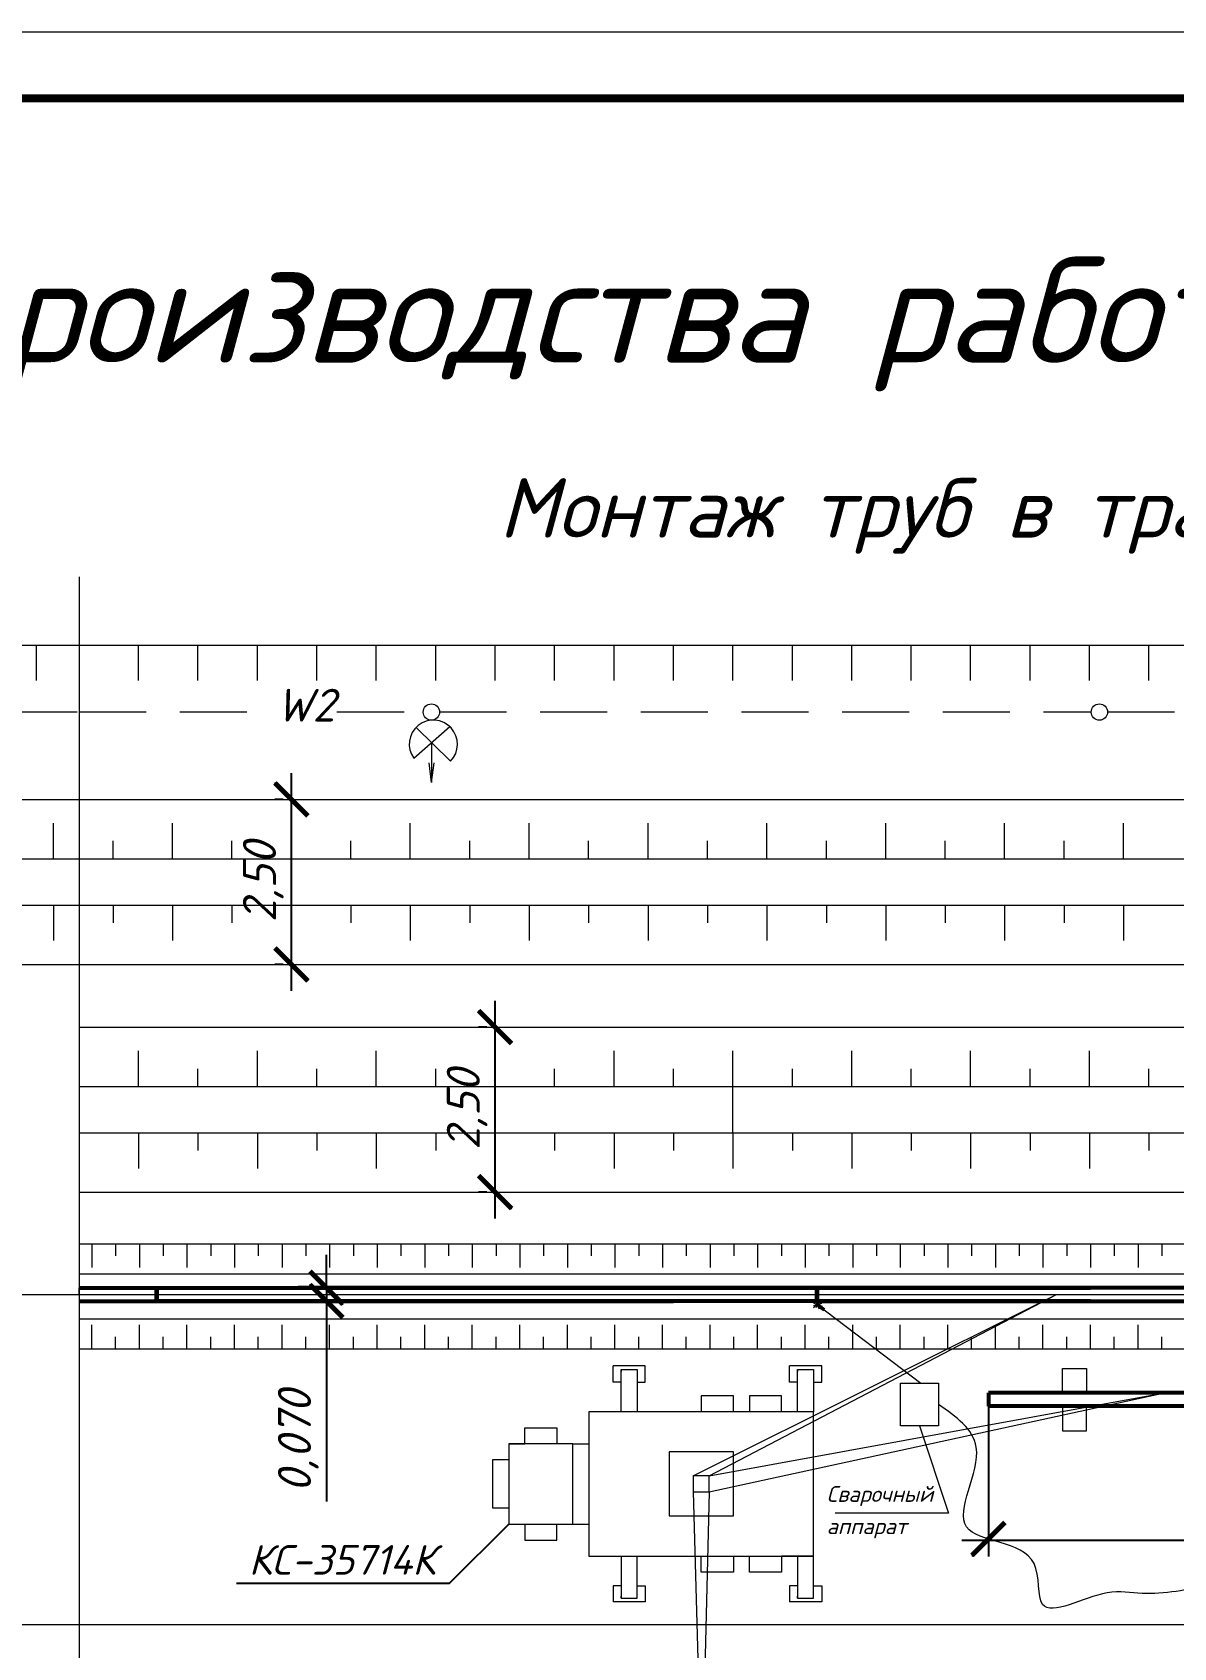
# Model space of a CAD drawing. Header units: millimetres. Extents: x 27137 to 30937, y -4667 to -569.
# Drawn here: x 29688.6 to 29775, y -1839.3 to -1716.9 of the extents above; entities that cross this region are included whole.
import ezdxf

# ---------------------------------------------------------------- set-up
doc = ezdxf.new("R2010")
doc.units = ezdxf.units.MM
doc.header["$LTSCALE"] = 0.4
doc.linetypes.add('осевая', pattern=[50.8, 31.75, -6.35, 6.35, -6.35])
doc.linetypes.add('штриховаяX2', pattern=[38.1, 25.4, -12.7])
doc.layers.add('здания', color=7, linetype='Continuous', lineweight=40)
doc.styles.add('Isocpeur', font='isocpeui.ttf', dxfattribs={"height": 2.5})
doc.styles.get("Standard").update_dxf_attribs({"font": 'isocpeui.ttf', "height": 2.5})
doc.dimstyles.new('06', dxfattribs={"dimtxt": 2.5, "dimasz": 2.5, "dimexe": 1.25, "dimexo": 0.625, "dimtad": 1, "dimdec": 0, "dimlfac": 200, "dimtxsty": 'Standard', "dimblk": 'OBLIQUE', "dimcen": 2.5, "dimdle": 2, "dimadec": 0, "dimazin": 0, "dimtfac": 1, "dimtdec": 0, "dimtmove": 0, "dimatfit": 3, "dimldrblk": 'OBLIQUE', "dimfxl": 1, "dimarcsym": 0})

# ---------------------------------------------------------------- blocks, each defined once
blk = doc.blocks.new('_Oblique')
at = {"color": 0, "linetype": 'ByBlock', "lineweight": -2}
blk.add_line((-0.5, -0.5), (0.5, 0.5), dxfattribs=at)
blk = doc.blocks.new('*D457')
at = {"color": 0, "lineweight": -2, "transparency": 16777216}
for p, q in [((29710.88, -1812.03), (29710.88, -1809.53)), ((29713.85, -1812.03), (29709.63, -1812.03)), ((29710.88, -1812.03), (29710.88, -1813.03)), ((29713.85, -1813.03), (29709.63, -1813.03)), ((29710.88, -1813.03), (29710.88, -1828.2))]:
    blk.add_line(p, q, dxfattribs=at)
at = {"layer": 'Defpoints', "color": 0, "transparency": 16777216}
for p in [(29714.47, -1812.03), (29710.88, -1813.03), (29714.47, -1813.03)]:
    blk.add_point(p, dxfattribs=at)
at = {"color": 0, "lineweight": -2, "transparency": 16777216, "xscale": 2.5, "yscale": 2.5, "zscale": 2.5}
for p, rotation in [((29710.88, -1812.03), 270), ((29710.88, -1813.03), 90)]:
    blk.add_blockref('_Oblique', p, dxfattribs=dict(at, rotation=rotation))
at = {"color": 0, "lineweight": 15, "transparency": 16777216, "insert": (29708.75, -1823.66), "char_height": 2.5, "attachment_point": 5, "rotation": 90, "style": 'Isocpeur'}
blk.add_mtext('0,070', dxfattribs=at)
blk = doc.blocks.new('*D491')
at = {"color": 0, "lineweight": -2, "transparency": 16777216}
for p, q in [((29760.99, -1826.08), (29760.99, -1832.39)), ((29805.99, -1826.08), (29805.99, -1832.39)), ((29758.99, -1831.14), (29807.99, -1831.14))]:
    blk.add_line(p, q, dxfattribs=at)
at = {"layer": 'Defpoints', "color": 0, "transparency": 16777216}
for p in [(29760.99, -1825.45), (29805.99, -1825.45), (29805.99, -1831.14)]:
    blk.add_point(p, dxfattribs=at)
at = {"color": 0, "lineweight": -2, "transparency": 16777216, "xscale": 2.5, "yscale": 2.5, "zscale": 2.5, "rotation": 180}
blk.add_blockref('_Oblique', (29760.99, -1831.14), dxfattribs=at)
at = {"color": 0, "lineweight": -2, "transparency": 16777216, "xscale": 2.5, "yscale": 2.5, "zscale": 2.5}
blk.add_blockref('_Oblique', (29805.99, -1831.14), dxfattribs=at)
at = {"color": 0, "lineweight": 15, "transparency": 16777216, "insert": (29783.49, -1829.01), "char_height": 2.5, "attachment_point": 5, "style": 'Isocpeur'}
blk.add_mtext('9,00', dxfattribs=at)
blk = doc.blocks.new('*D458')
at = {"color": 0, "lineweight": -2, "transparency": 16777216}
for p, q in [((29708.23, -1789.53), (29708.23, -1773.03)), ((29707.6, -1775.03), (29706.98, -1775.03)), ((29707.6, -1787.53), (29706.98, -1787.53))]:
    blk.add_line(p, q, dxfattribs=at)
at = {"layer": 'Defpoints', "color": 0, "transparency": 16777216}
for p in [(29708.23, -1775.03), (29708.23, -1775.03), (29708.23, -1787.53)]:
    blk.add_point(p, dxfattribs=at)
at = {"color": 0, "lineweight": -2, "transparency": 16777216, "xscale": 2.5, "yscale": 2.5, "zscale": 2.5}
for p, rotation in [((29708.23, -1775.03), 90), ((29708.23, -1787.53), 270)]:
    blk.add_blockref('_Oblique', p, dxfattribs=dict(at, rotation=rotation))
at = {"color": 0, "lineweight": 15, "transparency": 16777216, "insert": (29706.1, -1781.28), "char_height": 2.5, "attachment_point": 5, "rotation": 90, "style": 'Isocpeur'}
blk.add_mtext('2,50', dxfattribs=at)
blk = doc.blocks.new('*D465')
at = {"color": 0, "lineweight": -2, "transparency": 16777216}
for p, q in [((29723.65, -1806.78), (29723.65, -1790.28)), ((29723.03, -1792.28), (29722.4, -1792.28)), ((29723.03, -1804.78), (29722.4, -1804.78))]:
    blk.add_line(p, q, dxfattribs=at)
at = {"layer": 'Defpoints', "color": 0, "transparency": 16777216}
for p in [(29723.65, -1792.28), (29723.65, -1792.28), (29723.65, -1804.78)]:
    blk.add_point(p, dxfattribs=at)
at = {"color": 0, "lineweight": -2, "transparency": 16777216, "xscale": 2.5, "yscale": 2.5, "zscale": 2.5}
for p, rotation in [((29723.65, -1792.28), 90), ((29723.65, -1804.78), 270)]:
    blk.add_blockref('_Oblique', p, dxfattribs=dict(at, rotation=rotation))
at = {"color": 0, "lineweight": 15, "transparency": 16777216, "insert": (29721.53, -1798.53), "char_height": 2.5, "attachment_point": 5, "rotation": 90, "style": 'Isocpeur'}
blk.add_mtext('2,50', dxfattribs=at)
blk = doc.blocks.new('_ArchTick')
at = {"color": 0, "linetype": 'ByBlock', "const_width": 0.15}
blk.add_lwpolyline([(-0.5, -0.5), (0.5, 0.5)], dxfattribs=at)

msp = doc.modelspace()

# ---------------------------------------------------------------- linework, layer by layer
at = {"lineweight": 15, "ltscale": 0.5}
for p, q in [((29692.1511, -1758.166), (29692.1511, -1849.471)), ((29717.4884, -1771.9119), (29720.2225, -1769.5132)), ((29720.2798, -1772.1195), (29717.6625, -1769.5695)), ((29718.8451, -1770.7217), (29718.8451, -1773.7327)), ((29718.8451, -1773.7327), (29718.6509, -1772.2627)), ((29718.8451, -1773.7327), (29719.0365, -1772.2664)), ((29456.1306, -1775.0251), (29825.864, -1775.0251)), ((29429.2253, -1779.5251), (29825.864, -1779.5251)), ((29429.2253, -1783.0251), (29825.864, -1783.0251)), ((29575.0798, -1787.5251), (29825.864, -1787.5251)), ((29692.1511, -1792.2751), (29704.6941, -1792.2751)), ((29692.1511, -1792.2751), (29723.5564, -1792.2751)), ((29723.5564, -1792.2751), (29825.864, -1792.2751)), ((29692.1511, -1796.7751), (29825.864, -1796.7751)), ((29741.6511, -1800.2751), (29741.6511, -1796.7751)), ((29692.1511, -1800.2751), (29825.864, -1800.2751)), ((29692.1511, -1804.7751), (29825.864, -1804.7751)), ((29692.1511, -1804.7751), (29699.7358, -1804.7751)), ((29692.1511, -1804.7751), (29746.1511, -1804.7751)), ((29692.1511, -1808.6975), (29825.864, -1808.6975)), ((29692.1511, -1810.9675), (29825.864, -1810.9675)), ((29692.1511, -1812.5251), (29692.1511, -1812.0251)), ((29692.1511, -1812.0251), (29709.2992, -1812.0251)), ((29692.1511, -1812.3251), (29692.1511, -1812.1251)), ((29692.1511, -1812.5251), (29692.1511, -1812.3251)), ((29692.1511, -1812.5251), (29692.1511, -1813.0251)), ((29747.7418, -1813.1771), (29748.4034, -1813.4109)), ((29747.752, -1813.5533), (29748.2813, -1813.0246)), ((29747.7527, -1813.3844), (29748.3829, -1813.1892)), ((29747.9047, -1813.0755), (29748.1795, -1813.6142)), ((29747.9481, -1813.5039), (29748.0957, -1813.0537)), ((29748.0196, -1813.286), (29755.8711, -1819.2413)), ((29692.1511, -1814.3675), (29825.864, -1814.3675)), ((29692.1511, -1816.6375), (29825.864, -1816.6375)), ((29760.992, -1822.2012), (29760.992, -1823.2012)), ((29760.992, -1824.455), (29760.992, -1825.455)), ((29424.7253, -1837.5251), (29959.5769, -1837.5251))]:
    msp.add_line(p, q, dxfattribs=at)
at = {"lineweight": 15}
for p, q in [((29424.7253, -1763.3292), (29959.5769, -1763.3292)), ((29688.9382, -1766.0292), (29688.9382, -1763.3292)), ((29696.6511, -1766.0292), (29696.6511, -1763.3292)), ((29701.1511, -1766.0292), (29701.1511, -1763.3292)), ((29705.6511, -1766.0292), (29705.6511, -1763.3292)), ((29710.1511, -1766.0292), (29710.1511, -1763.3292)), ((29714.6511, -1766.0292), (29714.6511, -1763.3292)), ((29719.1511, -1766.0292), (29719.1511, -1763.3292)), ((29723.6511, -1766.0292), (29723.6511, -1763.3292)), ((29728.1511, -1766.0292), (29728.1511, -1763.3292)), ((29728.1511, -1766.0292), (29728.1511, -1763.3292)), ((29728.1511, -1766.0292), (29728.1511, -1763.3292)), ((29732.6511, -1766.0292), (29732.6511, -1763.3292)), ((29732.6511, -1766.0292), (29732.6511, -1763.3292)), ((29737.1511, -1766.0292), (29737.1511, -1763.3292)), ((29741.6511, -1766.0292), (29741.6511, -1763.3292)), ((29746.1511, -1766.0292), (29746.1511, -1763.3292)), ((29750.6511, -1766.0292), (29750.6511, -1763.3292)), ((29755.1511, -1766.0292), (29755.1511, -1763.3292)), ((29759.6511, -1766.0292), (29759.6511, -1763.3292)), ((29764.1511, -1766.0292), (29764.1511, -1763.3292)), ((29764.1511, -1766.0292), (29764.1511, -1763.3292)), ((29768.6511, -1766.0292), (29768.6511, -1763.3292)), ((29773.1511, -1766.0292), (29773.1511, -1763.3292)), ((29690.2253, -1779.5251), (29690.2253, -1776.8251)), ((29690.2253, -1779.5251), (29690.2253, -1776.8251)), ((29690.2253, -1779.5251), (29690.2253, -1776.8251)), ((29690.2253, -1779.5251), (29690.2253, -1776.8251)), ((29699.2253, -1779.5251), (29699.2253, -1776.8251)), ((29699.2253, -1779.5251), (29699.2253, -1776.8251)), ((29699.2253, -1779.5251), (29699.2253, -1776.8251)), ((29699.2253, -1779.5251), (29699.2253, -1776.8251)), ((29708.2253, -1779.5251), (29708.2253, -1776.8251)), ((29708.2253, -1779.5251), (29708.2253, -1776.8251)), ((29708.2253, -1779.5251), (29708.2253, -1776.8251)), ((29708.2253, -1779.5251), (29708.2253, -1776.8251)), ((29708.2253, -1779.5251), (29708.2253, -1776.8251)), ((29708.2253, -1779.5251), (29708.2253, -1776.8251)), ((29717.2253, -1779.5251), (29717.2253, -1776.8251)), ((29717.2253, -1779.5251), (29717.2253, -1776.8251)), ((29717.2253, -1779.5251), (29717.2253, -1776.8251)), ((29717.2253, -1779.5251), (29717.2253, -1776.8251)), ((29726.2253, -1779.5251), (29726.2253, -1776.8251)), ((29726.2253, -1779.5251), (29726.2253, -1776.8251)), ((29726.2253, -1779.5251), (29726.2253, -1776.8251)), ((29726.2253, -1779.5251), (29726.2253, -1776.8251)), ((29726.2253, -1779.5251), (29726.2253, -1776.8251)), ((29726.2253, -1779.5251), (29726.2253, -1776.8251)), ((29735.2253, -1779.5251), (29735.2253, -1776.8251)), ((29735.2253, -1779.5251), (29735.2253, -1776.8251)), ((29735.2253, -1779.5251), (29735.2253, -1776.8251)), ((29735.2253, -1779.5251), (29735.2253, -1776.8251)), ((29744.2253, -1779.5251), (29744.2253, -1776.8251)), ((29744.2253, -1779.5251), (29744.2253, -1776.8251)), ((29744.2253, -1779.5251), (29744.2253, -1776.8251)), ((29744.2253, -1779.5251), (29744.2253, -1776.8251)), ((29744.2253, -1779.5251), (29744.2253, -1776.8251)), ((29744.2253, -1779.5251), (29744.2253, -1776.8251)), ((29753.2253, -1779.5251), (29753.2253, -1776.8251)), ((29753.2253, -1779.5251), (29753.2253, -1776.8251)), ((29753.2253, -1779.5251), (29753.2253, -1776.8251)), ((29753.2253, -1779.5251), (29753.2253, -1776.8251)), ((29762.2253, -1779.5251), (29762.2253, -1776.8251)), ((29762.2253, -1779.5251), (29762.2253, -1776.8251)), ((29762.2253, -1779.5251), (29762.2253, -1776.8251)), ((29762.2253, -1779.5251), (29762.2253, -1776.8251)), ((29762.2253, -1779.5251), (29762.2253, -1776.8251)), ((29762.2253, -1779.5251), (29762.2253, -1776.8251)), ((29771.2253, -1779.5251), (29771.2253, -1776.8251)), ((29771.2253, -1779.5251), (29771.2253, -1776.8251)), ((29771.2253, -1779.5251), (29771.2253, -1776.8251)), ((29771.2253, -1779.5251), (29771.2253, -1776.8251)), ((29694.7253, -1779.5251), (29694.7253, -1778.1751)), ((29703.7253, -1779.5251), (29703.7253, -1778.1751)), ((29712.7253, -1779.5251), (29712.7253, -1778.1751)), ((29712.7253, -1779.5251), (29712.7253, -1778.1751)), ((29721.7253, -1779.5251), (29721.7253, -1778.1751)), ((29730.7253, -1779.5251), (29730.7253, -1778.1751)), ((29730.7253, -1779.5251), (29730.7253, -1778.1751)), ((29739.7253, -1779.5251), (29739.7253, -1778.1751)), ((29748.7253, -1779.5251), (29748.7253, -1778.1751)), ((29748.7253, -1779.5251), (29748.7253, -1778.1751)), ((29757.7253, -1779.5251), (29757.7253, -1778.1751)), ((29766.7253, -1779.5251), (29766.7253, -1778.1751)), ((29766.7253, -1779.5251), (29766.7253, -1778.1751)), ((29690.2253, -1783.0251), (29690.2253, -1785.7251)), ((29690.2253, -1783.0251), (29690.2253, -1785.7251)), ((29690.2253, -1783.0251), (29690.2253, -1785.7251)), ((29690.2253, -1783.0251), (29690.2253, -1785.7251)), ((29690.2253, -1783.0251), (29690.2253, -1785.7251)), ((29690.2253, -1783.0251), (29690.2253, -1785.7251)), ((29690.2253, -1783.0251), (29690.2253, -1785.7251)), ((29694.7253, -1783.0251), (29694.7253, -1784.3751)), ((29699.2253, -1783.0251), (29699.2253, -1785.7251)), ((29699.2253, -1783.0251), (29699.2253, -1785.7251)), ((29699.2253, -1783.0251), (29699.2253, -1785.7251)), ((29703.7253, -1783.0251), (29703.7253, -1784.3751)), ((29708.2253, -1783.0251), (29708.2253, -1785.7251)), ((29708.2253, -1783.0251), (29708.2253, -1785.7251)), ((29708.2253, -1783.0251), (29708.2253, -1785.7251)), ((29708.2253, -1783.0251), (29708.2253, -1785.7251)), ((29708.2253, -1783.0251), (29708.2253, -1785.7251)), ((29708.2253, -1783.0251), (29708.2253, -1785.7251)), ((29708.2253, -1783.0251), (29708.2253, -1785.7251)), ((29708.2253, -1783.0251), (29708.2253, -1785.7251)), ((29712.7253, -1783.0251), (29712.7253, -1784.3751)), ((29712.7253, -1783.0251), (29712.7253, -1784.3751)), ((29717.2253, -1783.0251), (29717.2253, -1785.7251)), ((29717.2253, -1783.0251), (29717.2253, -1785.7251)), ((29717.2253, -1783.0251), (29717.2253, -1785.7251)), ((29721.7253, -1783.0251), (29721.7253, -1784.3751)), ((29726.2253, -1783.0251), (29726.2253, -1785.7251)), ((29726.2253, -1783.0251), (29726.2253, -1785.7251)), ((29726.2253, -1783.0251), (29726.2253, -1785.7251)), ((29726.2253, -1783.0251), (29726.2253, -1785.7251)), ((29726.2253, -1783.0251), (29726.2253, -1785.7251)), ((29726.2253, -1783.0251), (29726.2253, -1785.7251)), ((29726.2253, -1783.0251), (29726.2253, -1785.7251)), ((29726.2253, -1783.0251), (29726.2253, -1785.7251)), ((29730.7253, -1783.0251), (29730.7253, -1784.3751)), ((29730.7253, -1783.0251), (29730.7253, -1784.3751)), ((29735.2253, -1783.0251), (29735.2253, -1785.7251)), ((29735.2253, -1783.0251), (29735.2253, -1785.7251)), ((29735.2253, -1783.0251), (29735.2253, -1785.7251)), ((29739.7253, -1783.0251), (29739.7253, -1784.3751)), ((29744.2253, -1783.0251), (29744.2253, -1785.7251)), ((29744.2253, -1783.0251), (29744.2253, -1785.7251)), ((29744.2253, -1783.0251), (29744.2253, -1785.7251)), ((29744.2253, -1783.0251), (29744.2253, -1785.7251)), ((29744.2253, -1783.0251), (29744.2253, -1785.7251)), ((29744.2253, -1783.0251), (29744.2253, -1785.7251)), ((29744.2253, -1783.0251), (29744.2253, -1785.7251)), ((29744.2253, -1783.0251), (29744.2253, -1785.7251)), ((29748.7253, -1783.0251), (29748.7253, -1784.3751)), ((29748.7253, -1783.0251), (29748.7253, -1784.3751)), ((29753.2253, -1783.0251), (29753.2253, -1785.7251)), ((29753.2253, -1783.0251), (29753.2253, -1785.7251)), ((29753.2253, -1783.0251), (29753.2253, -1785.7251)), ((29757.7253, -1783.0251), (29757.7253, -1784.3751)), ((29762.2253, -1783.0251), (29762.2253, -1785.7251)), ((29762.2253, -1783.0251), (29762.2253, -1785.7251)), ((29762.2253, -1783.0251), (29762.2253, -1785.7251)), ((29762.2253, -1783.0251), (29762.2253, -1785.7251)), ((29762.2253, -1783.0251), (29762.2253, -1785.7251)), ((29762.2253, -1783.0251), (29762.2253, -1785.7251)), ((29762.2253, -1783.0251), (29762.2253, -1785.7251)), ((29762.2253, -1783.0251), (29762.2253, -1785.7251)), ((29766.7253, -1783.0251), (29766.7253, -1784.3751)), ((29766.7253, -1783.0251), (29766.7253, -1784.3751)), ((29771.2253, -1783.0251), (29771.2253, -1785.7251)), ((29771.2253, -1783.0251), (29771.2253, -1785.7251)), ((29771.2253, -1783.0251), (29771.2253, -1785.7251)), ((29696.6511, -1796.7751), (29696.6511, -1794.0751)), ((29696.6511, -1796.7751), (29696.6511, -1794.0751)), ((29696.6511, -1796.7751), (29696.6511, -1794.0751)), ((29696.6511, -1796.7751), (29696.6511, -1794.0751)), ((29705.6511, -1796.7751), (29705.6511, -1794.0751)), ((29705.6511, -1796.7751), (29705.6511, -1794.0751)), ((29714.6511, -1796.7751), (29714.6511, -1794.0751)), ((29714.6511, -1796.7751), (29714.6511, -1794.0751)), ((29714.6511, -1796.7751), (29714.6511, -1794.0751)), ((29723.6511, -1796.7751), (29723.6511, -1794.0751)), ((29723.6511, -1796.7751), (29723.6511, -1794.0751)), ((29723.6511, -1796.7751), (29723.6511, -1794.0751)), ((29723.6511, -1796.7751), (29723.6511, -1794.0751)), ((29723.6511, -1796.7751), (29723.6511, -1794.0751)), ((29732.6511, -1796.7751), (29732.6511, -1794.0751)), ((29732.6511, -1796.7751), (29732.6511, -1794.0751)), ((29741.6511, -1796.7751), (29741.6511, -1794.0751)), ((29741.6511, -1796.7751), (29741.6511, -1794.0751)), ((29741.6511, -1796.7751), (29741.6511, -1794.0751)), ((29741.6511, -1796.7751), (29741.6511, -1794.0751)), ((29741.6511, -1796.7751), (29741.6511, -1794.0751)), ((29741.6511, -1796.7751), (29741.6511, -1794.0751)), ((29741.6511, -1796.7751), (29741.6511, -1794.0751)), ((29741.6511, -1796.7751), (29741.6511, -1794.0751)), ((29750.6511, -1796.7751), (29750.6511, -1794.0751)), ((29750.6511, -1796.7751), (29750.6511, -1794.0751)), ((29759.6511, -1796.7751), (29759.6511, -1794.0751)), ((29759.6511, -1796.7751), (29759.6511, -1794.0751)), ((29759.6511, -1796.7751), (29759.6511, -1794.0751)), ((29759.6511, -1796.7751), (29759.6511, -1794.0751)), ((29759.6511, -1796.7751), (29759.6511, -1794.0751)), ((29759.6511, -1796.7751), (29759.6511, -1794.0751)), ((29759.6511, -1796.7751), (29759.6511, -1794.0751)), ((29759.6511, -1796.7751), (29759.6511, -1794.0751)), ((29768.6511, -1796.7751), (29768.6511, -1794.0751)), ((29768.6511, -1796.7751), (29768.6511, -1794.0751)), ((29701.1511, -1796.7751), (29701.1511, -1795.4251)), ((29710.1511, -1796.7751), (29710.1511, -1795.4251)), ((29719.1511, -1796.7751), (29719.1511, -1795.4251)), ((29728.1511, -1796.7751), (29728.1511, -1795.4251)), ((29737.1511, -1796.7751), (29737.1511, -1795.4251)), ((29746.1511, -1796.7751), (29746.1511, -1795.4251)), ((29755.1511, -1796.7751), (29755.1511, -1795.4251)), ((29764.1511, -1796.7751), (29764.1511, -1795.4251)), ((29773.1511, -1796.7751), (29773.1511, -1795.4251)), ((29696.6511, -1800.2751), (29696.6511, -1802.1751)), ((29696.6511, -1800.2751), (29696.6511, -1802.9751)), ((29696.6511, -1800.2751), (29696.6511, -1802.9751)), ((29696.6511, -1800.2751), (29696.6511, -1802.9751)), ((29696.6511, -1800.2751), (29696.6511, -1802.9751)), ((29701.1511, -1800.2751), (29701.1511, -1801.6251)), ((29705.6511, -1800.2751), (29705.6511, -1802.9751)), ((29705.6511, -1800.2751), (29705.6511, -1802.9751)), ((29710.1511, -1800.2751), (29710.1511, -1801.6251)), ((29714.6511, -1800.2751), (29714.6511, -1802.9751)), ((29714.6511, -1800.2751), (29714.6511, -1802.9751)), ((29714.6511, -1800.2751), (29714.6511, -1802.9751)), ((29719.1511, -1800.2751), (29719.1511, -1801.6251)), ((29723.6511, -1800.2751), (29723.6511, -1802.9751)), ((29723.6511, -1800.2751), (29723.6511, -1802.9751)), ((29723.6511, -1800.2751), (29723.6511, -1802.9751)), ((29723.6511, -1800.2751), (29723.6511, -1802.9751)), ((29723.6511, -1800.2751), (29723.6511, -1802.9751)), ((29728.1511, -1800.2751), (29728.1511, -1801.6251)), ((29732.6511, -1800.2751), (29732.6511, -1802.9751)), ((29732.6511, -1800.2751), (29732.6511, -1802.9751)), ((29737.1511, -1800.2751), (29737.1511, -1801.6251)), ((29741.6511, -1800.2751), (29741.6511, -1802.9751)), ((29741.6511, -1800.2751), (29741.6511, -1802.9751)), ((29741.6511, -1800.2751), (29741.6511, -1802.9751)), ((29741.6511, -1800.2751), (29741.6511, -1802.9751)), ((29741.6511, -1800.2751), (29741.6511, -1802.9751)), ((29741.6511, -1800.2751), (29741.6511, -1802.9751)), ((29741.6511, -1800.2751), (29741.6511, -1802.9751)), ((29741.6511, -1800.2751), (29741.6511, -1802.9751)), ((29746.1511, -1800.2751), (29746.1511, -1801.6251)), ((29750.6511, -1800.2751), (29750.6511, -1802.9751)), ((29750.6511, -1800.2751), (29750.6511, -1802.9751)), ((29755.1511, -1800.2751), (29755.1511, -1801.6251)), ((29759.6511, -1800.2751), (29759.6511, -1802.9751)), ((29759.6511, -1800.2751), (29759.6511, -1802.9751)), ((29759.6511, -1800.2751), (29759.6511, -1802.9751)), ((29759.6511, -1800.2751), (29759.6511, -1802.9751)), ((29759.6511, -1800.2751), (29759.6511, -1802.9751)), ((29759.6511, -1800.2751), (29759.6511, -1802.9751)), ((29759.6511, -1800.2751), (29759.6511, -1802.9751)), ((29759.6511, -1800.2751), (29759.6511, -1802.9751)), ((29764.1511, -1800.2751), (29764.1511, -1801.6251)), ((29764.1511, -1800.2751), (29764.1511, -1801.6251)), ((29768.6511, -1800.2751), (29768.6511, -1802.9751)), ((29768.6511, -1800.2751), (29768.6511, -1802.9751)), ((29773.1511, -1800.2751), (29773.1511, -1801.6251)), ((29693.1208, -1808.6975), (29693.1208, -1810.4975)), ((29694.9208, -1808.6975), (29694.9208, -1809.5975)), ((29696.7208, -1808.6975), (29696.7208, -1810.4975)), ((29698.5208, -1808.6975), (29698.5208, -1809.5975)), ((29698.5208, -1808.6975), (29698.5208, -1809.5975)), ((29700.3208, -1808.6975), (29700.3208, -1810.4975)), ((29700.3208, -1808.6975), (29700.3208, -1810.4975)), ((29700.3208, -1808.6975), (29700.3208, -1810.4975)), ((29702.1208, -1808.6975), (29702.1208, -1809.5975)), ((29702.1208, -1808.6975), (29702.1208, -1809.5975)), ((29703.9208, -1808.6975), (29703.9208, -1810.4975)), ((29703.9208, -1808.6975), (29703.9208, -1810.4975)), ((29703.9208, -1808.6975), (29703.9208, -1810.4975)), ((29705.7208, -1808.6975), (29705.7208, -1809.5975)), ((29705.7208, -1808.6975), (29705.7208, -1809.5975)), ((29707.5208, -1808.6975), (29707.5208, -1810.4975)), ((29707.5208, -1808.6975), (29707.5208, -1810.4975)), ((29707.5208, -1808.6975), (29707.5208, -1810.4975)), ((29709.3208, -1808.6975), (29709.3208, -1809.5975)), ((29709.3208, -1808.6975), (29709.3208, -1809.5975)), ((29711.1208, -1808.6975), (29711.1208, -1810.4975)), ((29711.1208, -1808.6975), (29711.1208, -1810.4975)), ((29711.1208, -1808.6975), (29711.1208, -1810.4975)), ((29712.9208, -1808.6975), (29712.9208, -1809.5975)), ((29712.9208, -1808.6975), (29712.9208, -1809.5975)), ((29714.7208, -1808.6975), (29714.7208, -1810.4975)), ((29714.7208, -1808.6975), (29714.7208, -1810.4975)), ((29714.7208, -1808.6975), (29714.7208, -1810.4975)), ((29716.5208, -1808.6975), (29716.5208, -1809.5975)), ((29716.5208, -1808.6975), (29716.5208, -1809.5975)), ((29718.3208, -1808.6975), (29718.3208, -1810.4975)), ((29718.3208, -1808.6975), (29718.3208, -1810.4975)), ((29718.3208, -1808.6975), (29718.3208, -1810.4975)), ((29720.1208, -1808.6975), (29720.1208, -1809.5975)), ((29720.1208, -1808.6975), (29720.1208, -1809.5975)), ((29721.9208, -1808.6975), (29721.9208, -1810.4975)), ((29721.9208, -1808.6975), (29721.9208, -1810.4975)), ((29721.9208, -1808.6975), (29721.9208, -1810.4975)), ((29723.7208, -1808.6975), (29723.7208, -1809.5975)), ((29723.7208, -1808.6975), (29723.7208, -1809.5975)), ((29725.5208, -1808.6975), (29725.5208, -1810.4975)), ((29725.5208, -1808.6975), (29725.5208, -1810.4975)), ((29725.5208, -1808.6975), (29725.5208, -1810.4975)), ((29727.3208, -1808.6975), (29727.3208, -1809.5975)), ((29727.3208, -1808.6975), (29727.3208, -1809.5975)), ((29729.1208, -1808.6975), (29729.1208, -1810.4975)), ((29729.1208, -1808.6975), (29729.1208, -1810.4975)), ((29729.1208, -1808.6975), (29729.1208, -1810.4975)), ((29730.9208, -1808.6975), (29730.9208, -1809.5975)), ((29730.9208, -1808.6975), (29730.9208, -1809.5975)), ((29732.7208, -1808.6975), (29732.7208, -1810.4975)), ((29732.7208, -1808.6975), (29732.7208, -1810.4975)), ((29732.7208, -1808.6975), (29732.7208, -1810.4975)), ((29732.7208, -1808.6975), (29732.7208, -1810.4975)), ((29732.7208, -1808.6975), (29732.7208, -1810.4975)), ((29732.7208, -1808.6975), (29732.7208, -1810.4975)), ((29732.7208, -1808.6975), (29732.7208, -1810.4975)), ((29732.7208, -1808.6975), (29732.7208, -1810.4975)), ((29732.7208, -1808.6975), (29732.7208, -1810.4975)), ((29732.7208, -1808.6975), (29732.7208, -1810.4975)), ((29732.7208, -1808.6975), (29732.7208, -1810.4975)), ((29732.7208, -1808.6975), (29732.7208, -1810.4975)), ((29734.5208, -1808.6975), (29734.5208, -1809.5975)), ((29734.5208, -1808.6975), (29734.5208, -1809.5975)), ((29736.3208, -1808.6975), (29736.3208, -1810.4975)), ((29736.3208, -1808.6975), (29736.3208, -1810.4975)), ((29736.3208, -1808.6975), (29736.3208, -1810.4975)), ((29736.3208, -1808.6975), (29736.3208, -1810.4975)), ((29736.3208, -1808.6975), (29736.3208, -1810.4975)), ((29736.3208, -1808.6975), (29736.3208, -1810.4975)), ((29736.3208, -1808.6975), (29736.3208, -1810.4975)), ((29736.3208, -1808.6975), (29736.3208, -1810.4975)), ((29736.3208, -1808.6975), (29736.3208, -1810.4975)), ((29738.1208, -1808.6975), (29738.1208, -1809.5975)), ((29738.1208, -1808.6975), (29738.1208, -1809.5975)), ((29739.9208, -1808.6975), (29739.9208, -1810.4975)), ((29739.9208, -1808.6975), (29739.9208, -1810.4975)), ((29739.9208, -1808.6975), (29739.9208, -1810.4975)), ((29739.9208, -1808.6975), (29739.9208, -1810.4975)), ((29739.9208, -1808.6975), (29739.9208, -1810.4975)), ((29739.9208, -1808.6975), (29739.9208, -1810.4975)), ((29739.9208, -1808.6975), (29739.9208, -1810.4975)), ((29739.9208, -1808.6975), (29739.9208, -1810.4975)), ((29739.9208, -1808.6975), (29739.9208, -1810.4975)), ((29741.7208, -1808.6975), (29741.7208, -1809.5975)), ((29741.7208, -1808.6975), (29741.7208, -1809.5975)), ((29743.5208, -1808.6975), (29743.5208, -1810.4975)), ((29743.5208, -1808.6975), (29743.5208, -1810.4975)), ((29743.5208, -1808.6975), (29743.5208, -1810.4975)), ((29743.5208, -1808.6975), (29743.5208, -1810.4975)), ((29743.5208, -1808.6975), (29743.5208, -1810.4975)), ((29743.5208, -1808.6975), (29743.5208, -1810.4975)), ((29743.5208, -1808.6975), (29743.5208, -1810.4975)), ((29743.5208, -1808.6975), (29743.5208, -1810.4975)), ((29743.5208, -1808.6975), (29743.5208, -1810.4975)), ((29745.3208, -1808.6975), (29745.3208, -1809.5975)), ((29745.3208, -1808.6975), (29745.3208, -1809.5975)), ((29747.1208, -1808.6975), (29747.1208, -1810.4975)), ((29747.1208, -1808.6975), (29747.1208, -1810.4975)), ((29747.1208, -1808.6975), (29747.1208, -1810.4975)), ((29747.1208, -1808.6975), (29747.1208, -1810.4975)), ((29747.1208, -1808.6975), (29747.1208, -1810.4975)), ((29747.1208, -1808.6975), (29747.1208, -1810.4975)), ((29747.1208, -1808.6975), (29747.1208, -1810.4975)), ((29747.1208, -1808.6975), (29747.1208, -1810.4975)), ((29747.1208, -1808.6975), (29747.1208, -1810.4975)), ((29748.9208, -1808.6975), (29748.9208, -1809.5975)), ((29748.9208, -1808.6975), (29748.9208, -1809.5975)), ((29750.7208, -1808.6975), (29750.7208, -1810.4975)), ((29750.7208, -1808.6975), (29750.7208, -1810.4975)), ((29750.7208, -1808.6975), (29750.7208, -1810.4975)), ((29750.7208, -1808.6975), (29750.7208, -1810.4975)), ((29750.7208, -1808.6975), (29750.7208, -1810.4975)), ((29750.7208, -1808.6975), (29750.7208, -1810.4975)), ((29750.7208, -1808.6975), (29750.7208, -1810.4975)), ((29750.7208, -1808.6975), (29750.7208, -1810.4975)), ((29750.7208, -1808.6975), (29750.7208, -1810.4975)), ((29752.5208, -1808.6975), (29752.5208, -1809.5975)), ((29752.5208, -1808.6975), (29752.5208, -1809.5975)), ((29754.3208, -1808.6975), (29754.3208, -1810.4975)), ((29754.3208, -1808.6975), (29754.3208, -1810.4975)), ((29754.3208, -1808.6975), (29754.3208, -1810.4975)), ((29754.3208, -1808.6975), (29754.3208, -1810.4975)), ((29754.3208, -1808.6975), (29754.3208, -1810.4975)), ((29754.3208, -1808.6975), (29754.3208, -1810.4975)), ((29754.3208, -1808.6975), (29754.3208, -1810.4975)), ((29754.3208, -1808.6975), (29754.3208, -1810.4975)), ((29754.3208, -1808.6975), (29754.3208, -1810.4975)), ((29754.3208, -1808.6975), (29754.3208, -1810.4975)), ((29754.3208, -1808.6975), (29754.3208, -1810.4975)), ((29754.3208, -1808.6975), (29754.3208, -1810.4975)), ((29756.1208, -1808.6975), (29756.1208, -1809.5975)), ((29756.1208, -1808.6975), (29756.1208, -1809.5975)), ((29756.1208, -1808.6975), (29756.1208, -1809.5975)), ((29756.1208, -1808.6975), (29756.1208, -1809.5975)), ((29757.9208, -1808.6975), (29757.9208, -1810.4975)), ((29757.9208, -1808.6975), (29757.9208, -1810.4975)), ((29757.9208, -1808.6975), (29757.9208, -1810.4975)), ((29757.9208, -1808.6975), (29757.9208, -1810.4975)), ((29757.9208, -1808.6975), (29757.9208, -1810.4975)), ((29757.9208, -1808.6975), (29757.9208, -1810.4975)), ((29757.9208, -1808.6975), (29757.9208, -1810.4975)), ((29757.9208, -1808.6975), (29757.9208, -1810.4975)), ((29757.9208, -1808.6975), (29757.9208, -1810.4975)), ((29759.7208, -1808.6975), (29759.7208, -1809.5975)), ((29759.7208, -1808.6975), (29759.7208, -1809.5975)), ((29761.5208, -1808.6975), (29761.5208, -1810.4975)), ((29761.5208, -1808.6975), (29761.5208, -1810.4975)), ((29761.5208, -1808.6975), (29761.5208, -1810.4975)), ((29761.5208, -1808.6975), (29761.5208, -1810.4975)), ((29761.5208, -1808.6975), (29761.5208, -1810.4975)), ((29761.5208, -1808.6975), (29761.5208, -1810.4975)), ((29763.3208, -1808.6975), (29763.3208, -1809.5975)), ((29763.3208, -1808.6975), (29763.3208, -1809.5975)), ((29765.1208, -1808.6975), (29765.1208, -1810.4975)), ((29765.1208, -1808.6975), (29765.1208, -1810.4975)), ((29765.1208, -1808.6975), (29765.1208, -1810.4975)), ((29765.1208, -1808.6975), (29765.1208, -1810.4975)), ((29765.1208, -1808.6975), (29765.1208, -1810.4975)), ((29765.1208, -1808.6975), (29765.1208, -1810.4975)), ((29766.9208, -1808.6975), (29766.9208, -1809.5975)), ((29766.9208, -1808.6975), (29766.9208, -1809.5975)), ((29768.7208, -1808.6975), (29768.7208, -1810.4975)), ((29768.7208, -1808.6975), (29768.7208, -1810.4975)), ((29768.7208, -1808.6975), (29768.7208, -1810.4975)), ((29770.5208, -1808.6975), (29770.5208, -1809.5975)), ((29770.5208, -1808.6975), (29770.5208, -1809.5975)), ((29772.3208, -1808.6975), (29772.3208, -1810.4975)), ((29772.3208, -1808.6975), (29772.3208, -1810.4975)), ((29772.3208, -1808.6975), (29772.3208, -1810.4975)), ((29774.1208, -1808.6975), (29774.1208, -1809.5975)), ((29774.1208, -1808.6975), (29774.1208, -1809.5975)), ((29738.6504, -1826.2724), (29766.1402, -1812.5251)), ((29739.8656, -1826.2724), (29766.1402, -1812.5251)), ((29693.1208, -1816.6375), (29693.1208, -1814.8375)), ((29694.9208, -1816.6375), (29694.9208, -1815.7375)), ((29696.7208, -1816.6375), (29696.7208, -1814.8375)), ((29698.5208, -1816.6375), (29698.5208, -1815.7375)), ((29698.5208, -1816.6375), (29698.5208, -1815.7375)), ((29700.3208, -1816.6375), (29700.3208, -1814.8375)), ((29700.3208, -1816.6375), (29700.3208, -1814.8375)), ((29700.3208, -1816.6375), (29700.3208, -1814.8375)), ((29702.1208, -1816.6375), (29702.1208, -1815.7375)), ((29702.1208, -1816.6375), (29702.1208, -1815.7375)), ((29703.9208, -1816.6375), (29703.9208, -1814.8375)), ((29703.9208, -1816.6375), (29703.9208, -1814.8375)), ((29703.9208, -1816.6375), (29703.9208, -1814.8375)), ((29705.7208, -1816.6375), (29705.7208, -1815.7375)), ((29705.7208, -1816.6375), (29705.7208, -1815.7375)), ((29707.5208, -1816.6375), (29707.5208, -1814.8375)), ((29707.5208, -1816.6375), (29707.5208, -1814.8375)), ((29707.5208, -1816.6375), (29707.5208, -1814.8375)), ((29709.3208, -1816.6375), (29709.3208, -1815.7375)), ((29709.3208, -1816.6375), (29709.3208, -1815.7375)), ((29711.1208, -1816.6375), (29711.1208, -1814.8375)), ((29711.1208, -1816.6375), (29711.1208, -1814.8375)), ((29711.1208, -1816.6375), (29711.1208, -1814.8375)), ((29712.9208, -1816.6375), (29712.9208, -1815.7375)), ((29712.9208, -1816.6375), (29712.9208, -1815.7375)), ((29714.7208, -1816.6375), (29714.7208, -1814.8375)), ((29714.7208, -1816.6375), (29714.7208, -1814.8375)), ((29714.7208, -1816.6375), (29714.7208, -1814.8375)), ((29716.5208, -1816.6375), (29716.5208, -1815.7375)), ((29716.5208, -1816.6375), (29716.5208, -1815.7375)), ((29718.3208, -1816.6375), (29718.3208, -1814.8375)), ((29718.3208, -1816.6375), (29718.3208, -1814.8375)), ((29718.3208, -1816.6375), (29718.3208, -1814.8375)), ((29720.1208, -1816.6375), (29720.1208, -1815.7375)), ((29720.1208, -1816.6375), (29720.1208, -1815.7375)), ((29721.9208, -1816.6375), (29721.9208, -1814.8375)), ((29721.9208, -1816.6375), (29721.9208, -1814.8375)), ((29721.9208, -1816.6375), (29721.9208, -1814.8375)), ((29723.7208, -1816.6375), (29723.7208, -1815.7375)), ((29723.7208, -1816.6375), (29723.7208, -1815.7375)), ((29725.5208, -1816.6375), (29725.5208, -1814.8375)), ((29725.5208, -1816.6375), (29725.5208, -1814.8375)), ((29725.5208, -1816.6375), (29725.5208, -1814.8375)), ((29727.3208, -1816.6375), (29727.3208, -1815.7375)), ((29727.3208, -1816.6375), (29727.3208, -1815.7375)), ((29729.1208, -1816.6375), (29729.1208, -1814.8375)), ((29729.1208, -1816.6375), (29729.1208, -1814.8375)), ((29729.1208, -1816.6375), (29729.1208, -1814.8375)), ((29730.9208, -1816.6375), (29730.9208, -1815.7375)), ((29730.9208, -1816.6375), (29730.9208, -1815.7375)), ((29732.7208, -1816.6375), (29732.7208, -1814.8375)), ((29732.7208, -1816.6375), (29732.7208, -1814.8375)), ((29732.7208, -1816.6375), (29732.7208, -1814.8375)), ((29732.7208, -1816.6375), (29732.7208, -1814.8375)), ((29732.7208, -1816.6375), (29732.7208, -1814.8375)), ((29732.7208, -1816.6375), (29732.7208, -1814.8375)), ((29732.7208, -1816.6375), (29732.7208, -1814.8375)), ((29732.7208, -1816.6375), (29732.7208, -1814.8375)), ((29732.7208, -1816.6375), (29732.7208, -1814.8375)), ((29732.7208, -1816.6375), (29732.7208, -1814.8375)), ((29732.7208, -1816.6375), (29732.7208, -1814.8375)), ((29732.7208, -1816.6375), (29732.7208, -1814.8375)), ((29734.5208, -1816.6375), (29734.5208, -1815.7375)), ((29734.5208, -1816.6375), (29734.5208, -1815.7375)), ((29736.3208, -1816.6375), (29736.3208, -1814.8375)), ((29736.3208, -1816.6375), (29736.3208, -1814.8375)), ((29736.3208, -1816.6375), (29736.3208, -1814.8375)), ((29736.3208, -1816.6375), (29736.3208, -1814.8375)), ((29736.3208, -1816.6375), (29736.3208, -1814.8375)), ((29736.3208, -1816.6375), (29736.3208, -1814.8375)), ((29736.3208, -1816.6375), (29736.3208, -1814.8375)), ((29736.3208, -1816.6375), (29736.3208, -1814.8375)), ((29736.3208, -1816.6375), (29736.3208, -1814.8375)), ((29738.1208, -1816.6375), (29738.1208, -1815.7375)), ((29738.1208, -1816.6375), (29738.1208, -1815.7375)), ((29739.9208, -1816.6375), (29739.9208, -1814.8375)), ((29739.9208, -1816.6375), (29739.9208, -1814.8375)), ((29739.9208, -1816.6375), (29739.9208, -1814.8375)), ((29739.9208, -1816.6375), (29739.9208, -1814.8375)), ((29739.9208, -1816.6375), (29739.9208, -1814.8375)), ((29739.9208, -1816.6375), (29739.9208, -1814.8375)), ((29739.9208, -1816.6375), (29739.9208, -1814.8375)), ((29739.9208, -1816.6375), (29739.9208, -1814.8375)), ((29739.9208, -1816.6375), (29739.9208, -1814.8375)), ((29741.7208, -1816.6375), (29741.7208, -1815.7375)), ((29741.7208, -1816.6375), (29741.7208, -1815.7375)), ((29743.5208, -1816.6375), (29743.5208, -1814.8375)), ((29743.5208, -1816.6375), (29743.5208, -1814.8375)), ((29743.5208, -1816.6375), (29743.5208, -1814.8375)), ((29743.5208, -1816.6375), (29743.5208, -1814.8375)), ((29743.5208, -1816.6375), (29743.5208, -1814.8375)), ((29743.5208, -1816.6375), (29743.5208, -1814.8375)), ((29743.5208, -1816.6375), (29743.5208, -1814.8375)), ((29743.5208, -1816.6375), (29743.5208, -1814.8375)), ((29743.5208, -1816.6375), (29743.5208, -1814.8375)), ((29745.3208, -1816.6375), (29745.3208, -1815.7375)), ((29745.3208, -1816.6375), (29745.3208, -1815.7375)), ((29747.1208, -1816.6375), (29747.1208, -1814.8375)), ((29747.1208, -1816.6375), (29747.1208, -1814.8375)), ((29747.1208, -1816.6375), (29747.1208, -1814.8375)), ((29747.1208, -1816.6375), (29747.1208, -1814.8375)), ((29747.1208, -1816.6375), (29747.1208, -1814.8375)), ((29747.1208, -1816.6375), (29747.1208, -1814.8375)), ((29747.1208, -1816.6375), (29747.1208, -1814.8375)), ((29747.1208, -1816.6375), (29747.1208, -1814.8375)), ((29747.1208, -1816.6375), (29747.1208, -1814.8375)), ((29748.9208, -1816.6375), (29748.9208, -1815.7375)), ((29748.9208, -1816.6375), (29748.9208, -1815.7375)), ((29750.7208, -1816.6375), (29750.7208, -1814.8375)), ((29750.7208, -1816.6375), (29750.7208, -1814.8375)), ((29750.7208, -1816.6375), (29750.7208, -1814.8375)), ((29750.7208, -1816.6375), (29750.7208, -1814.8375)), ((29750.7208, -1816.6375), (29750.7208, -1814.8375)), ((29750.7208, -1816.6375), (29750.7208, -1814.8375)), ((29750.7208, -1816.6375), (29750.7208, -1814.8375)), ((29750.7208, -1816.6375), (29750.7208, -1814.8375)), ((29750.7208, -1816.6375), (29750.7208, -1814.8375)), ((29752.5208, -1816.6375), (29752.5208, -1815.7375)), ((29752.5208, -1816.6375), (29752.5208, -1815.7375)), ((29754.3208, -1816.6375), (29754.3208, -1814.8375)), ((29754.3208, -1816.6375), (29754.3208, -1814.8375)), ((29754.3208, -1816.6375), (29754.3208, -1814.8375)), ((29754.3208, -1816.6375), (29754.3208, -1814.8375)), ((29754.3208, -1816.6375), (29754.3208, -1814.8375)), ((29754.3208, -1816.6375), (29754.3208, -1814.8375)), ((29754.3208, -1816.6375), (29754.3208, -1814.8375)), ((29754.3208, -1816.6375), (29754.3208, -1814.8375)), ((29754.3208, -1816.6375), (29754.3208, -1814.8375)), ((29754.3208, -1816.6375), (29754.3208, -1814.8375)), ((29754.3208, -1816.6375), (29754.3208, -1814.8375)), ((29754.3208, -1816.6375), (29754.3208, -1814.8375)), ((29756.1208, -1816.6375), (29756.1208, -1815.7375)), ((29756.1208, -1816.6375), (29756.1208, -1815.7375)), ((29756.1208, -1816.6375), (29756.1208, -1815.7375)), ((29756.1208, -1816.6375), (29756.1208, -1815.7375)), ((29757.9208, -1816.6375), (29757.9208, -1814.8375)), ((29757.9208, -1816.6375), (29757.9208, -1814.8375)), ((29757.9208, -1816.6375), (29757.9208, -1814.8375)), ((29757.9208, -1816.6375), (29757.9208, -1814.8375)), ((29757.9208, -1816.6375), (29757.9208, -1814.8375)), ((29757.9208, -1816.6375), (29757.9208, -1814.8375)), ((29757.9208, -1816.6375), (29757.9208, -1814.8375)), ((29757.9208, -1816.6375), (29757.9208, -1814.8375)), ((29757.9208, -1816.6375), (29757.9208, -1814.8375)), ((29759.7208, -1816.6375), (29759.7208, -1815.7375)), ((29759.7208, -1816.6375), (29759.7208, -1815.7375)), ((29761.5208, -1816.6375), (29761.5208, -1814.8375)), ((29761.5208, -1816.6375), (29761.5208, -1814.8375)), ((29761.5208, -1816.6375), (29761.5208, -1814.8375)), ((29761.5208, -1816.6375), (29761.5208, -1814.8375)), ((29761.5208, -1816.6375), (29761.5208, -1814.8375)), ((29761.5208, -1816.6375), (29761.5208, -1814.8375)), ((29763.3208, -1816.6375), (29763.3208, -1815.7375)), ((29763.3208, -1816.6375), (29763.3208, -1815.7375)), ((29765.1208, -1816.6375), (29765.1208, -1814.8375)), ((29765.1208, -1816.6375), (29765.1208, -1814.8375)), ((29765.1208, -1816.6375), (29765.1208, -1814.8375)), ((29765.1208, -1816.6375), (29765.1208, -1814.8375)), ((29765.1208, -1816.6375), (29765.1208, -1814.8375)), ((29765.1208, -1816.6375), (29765.1208, -1814.8375)), ((29766.9208, -1816.6375), (29766.9208, -1815.7375)), ((29766.9208, -1816.6375), (29766.9208, -1815.7375)), ((29768.7208, -1816.6375), (29768.7208, -1814.8375)), ((29768.7208, -1816.6375), (29768.7208, -1814.8375)), ((29768.7208, -1816.6375), (29768.7208, -1814.8375)), ((29770.5208, -1816.6375), (29770.5208, -1815.7375)), ((29770.5208, -1816.6375), (29770.5208, -1815.7375)), ((29772.3208, -1816.6375), (29772.3208, -1814.8375)), ((29772.3208, -1816.6375), (29772.3208, -1814.8375)), ((29772.3208, -1816.6375), (29772.3208, -1814.8375)), ((29774.1208, -1816.6375), (29774.1208, -1815.7375)), ((29774.1208, -1816.6375), (29774.1208, -1815.7375)), ((29732.5744, -1819.1599), (29732.5744, -1817.9447)), ((29735.0048, -1817.9447), (29732.5744, -1817.9447)), ((29733.182, -1821.4116), (29733.182, -1818.214)), ((29733.182, -1818.214), (29734.3972, -1818.214)), ((29733.182, -1818.214), (29733.182, -1818.3736)), ((29734.3972, -1818.214), (29734.3972, -1821.4116)), ((29735.0048, -1819.1599), (29735.0048, -1817.9447)), ((29745.9416, -1819.1599), (29745.9416, -1817.9447)), ((29748.372, -1817.9447), (29745.9416, -1817.9447)), ((29746.5492, -1821.4116), (29746.5492, -1818.214)), ((29746.5492, -1818.214), (29747.7644, -1818.214)), ((29746.5492, -1818.214), (29746.5492, -1818.3736)), ((29747.7644, -1818.214), (29747.7644, -1821.4116)), ((29748.372, -1819.1599), (29748.372, -1817.9447)), ((29766.593, -1819.988), (29766.593, -1818.1294)), ((29766.593, -1818.1294), (29768.4266, -1818.1294)), ((29768.4266, -1818.1294), (29768.4266, -1819.988)), ((29733.182, -1819.1599), (29732.5744, -1819.1599)), ((29734.3972, -1819.1599), (29735.0048, -1819.1599)), ((29746.5492, -1819.1599), (29745.9416, -1819.1599)), ((29747.7644, -1819.1599), (29748.372, -1819.1599)), ((29741.6884, -1820.1964), (29739.258, -1820.1964)), ((29739.258, -1820.1964), (29739.258, -1821.4116)), ((29739.8656, -1827.4876), (29774.3174, -1819.988)), ((29739.8656, -1826.2724), (29774.3174, -1819.988)), ((29741.6884, -1821.4116), (29741.6884, -1820.1964)), ((29745.334, -1820.1964), (29742.9036, -1820.1964)), ((29745.334, -1820.1964), (29742.9036, -1820.1964)), ((29742.9036, -1820.1964), (29742.9036, -1821.4116)), ((29745.334, -1821.4116), (29745.334, -1820.1964)), ((29745.334, -1821.4116), (29745.334, -1820.1964)), ((29747.7644, -1821.4116), (29730.7516, -1821.4116)), ((29730.7516, -1821.4116), (29730.7516, -1832.3484)), ((29747.7644, -1832.3484), (29747.7644, -1821.4116)), ((29766.593, -1820.988), (29766.593, -1822.8466)), ((29768.4266, -1822.8466), (29768.4266, -1820.988)), ((29725.8908, -1823.842), (29725.8908, -1822.6268)), ((29725.8908, -1822.6268), (29728.3212, -1822.6268)), ((29728.3212, -1822.6268), (29728.3212, -1823.842)), ((29755.7876, -1822.4846), (29757.9771, -1829.0887)), ((29766.593, -1822.8466), (29768.4266, -1822.8466)), ((29724.6756, -1823.842), (29724.6756, -1829.918)), ((29729.5364, -1823.842), (29724.6756, -1823.842)), ((29724.6756, -1823.842), (29724.6756, -1825.0572)), ((29724.6756, -1823.842), (29725.8908, -1823.842)), ((29724.6756, -1823.842), (29725.8908, -1823.842)), ((29729.5364, -1829.918), (29729.5364, -1823.842)), ((29729.5364, -1823.842), (29730.7516, -1823.842)), ((29741.6884, -1824.4496), (29736.8276, -1824.4496)), ((29736.8276, -1824.4496), (29736.8276, -1829.3104)), ((29741.6884, -1826.88), (29741.6884, -1824.4496)), ((29724.6756, -1825.0572), (29723.4604, -1825.0572)), ((29723.4604, -1825.0572), (29723.4604, -1828.7028)), ((29739.258, -1826.2724), (29738.6504, -1826.2724)), ((29738.6504, -1826.2724), (29738.6504, -1827.4876)), ((29739.8656, -1826.2724), (29738.6504, -1826.2724)), ((29738.6504, -1826.2724), (29738.6504, -1826.88)), ((29739.8656, -1826.2724), (29738.6504, -1826.2724)), ((29738.6504, -1826.2724), (29738.6504, -1827.4876)), ((29738.6504, -1826.88), (29738.6504, -1827.4876)), ((29739.8656, -1826.2724), (29739.258, -1826.2724)), ((29739.8656, -1827.4876), (29739.8656, -1826.2724)), ((29739.8656, -1827.4876), (29739.8656, -1826.2724)), ((29739.8656, -1827.4876), (29739.8656, -1826.2724)), ((29741.6884, -1829.3104), (29741.6884, -1826.88)), ((29738.6504, -1827.4876), (29739.8656, -1827.4876)), ((29738.6504, -1827.4876), (29739.2927, -1850.5954)), ((29738.6504, -1827.4876), (29739.8656, -1827.4876)), ((29738.6504, -1827.4876), (29739.258, -1827.4876)), ((29739.258, -1827.4876), (29739.8656, -1827.4876)), ((29739.8656, -1827.4876), (29739.2927, -1850.5954)), ((29723.4604, -1828.7028), (29724.6756, -1828.7028)), ((29736.8276, -1829.3104), (29741.6884, -1829.3104)), ((29757.9771, -1829.0887), (29749.3851, -1829.0887)), ((29724.6756, -1829.918), (29729.5364, -1829.918)), ((29724.6756, -1829.918), (29725.8908, -1829.918)), ((29725.8908, -1829.918), (29725.8908, -1831.1332)), ((29728.3212, -1831.1332), (29728.3212, -1829.918)), ((29729.5364, -1829.918), (29730.7516, -1829.918)), ((29725.8908, -1831.1332), (29728.3212, -1831.1332)), ((29730.7516, -1832.3484), (29747.7644, -1832.3484)), ((29730.7516, -1832.3484), (29731.9668, -1832.3484)), ((29730.7516, -1832.3484), (29733.182, -1832.3484)), ((29733.182, -1832.3484), (29733.182, -1835.546)), ((29734.3972, -1835.546), (29734.3972, -1832.3484)), ((29739.258, -1833.5636), (29739.258, -1832.3484)), ((29741.6884, -1832.3484), (29741.6884, -1833.5636)), ((29742.9036, -1833.5636), (29742.9036, -1832.3484)), ((29746.5492, -1832.3484), (29745.334, -1832.3484)), ((29745.334, -1832.3484), (29745.334, -1833.5636)), ((29745.334, -1832.3484), (29745.334, -1833.5636)), ((29747.7644, -1832.3484), (29746.5492, -1832.3484)), ((29747.7644, -1832.3484), (29746.5492, -1832.3484)), ((29746.5492, -1832.3484), (29746.5492, -1835.546)), ((29747.7644, -1835.546), (29747.7644, -1832.3484)), ((29741.6884, -1833.5636), (29739.258, -1833.5636)), ((29745.334, -1833.5636), (29742.9036, -1833.5636)), ((29745.334, -1833.5636), (29742.9036, -1833.5636)), ((29733.182, -1834.6002), (29732.5744, -1834.6002)), ((29732.5744, -1834.6002), (29732.5744, -1835.8154)), ((29733.182, -1835.546), (29733.182, -1835.3864)), ((29733.182, -1835.546), (29734.3972, -1835.546)), ((29734.3972, -1834.6002), (29735.0048, -1834.6002)), ((29735.0048, -1834.6002), (29735.0048, -1835.8154)), ((29746.5492, -1834.6002), (29745.9416, -1834.6002)), ((29745.9416, -1834.6002), (29745.9416, -1835.8154)), ((29746.5492, -1835.546), (29746.5492, -1835.3864)), ((29746.5492, -1835.546), (29747.7644, -1835.546)), ((29747.7644, -1834.6002), (29748.372, -1834.6002)), ((29748.372, -1834.6002), (29748.372, -1835.8154)), ((29735.0048, -1835.8154), (29732.5744, -1835.8154)), ((29748.372, -1835.8154), (29745.9416, -1835.8154))]:
    msp.add_line(p, q, dxfattribs=at)
at = {"linetype": 'штриховаяX2', "lineweight": 15, "ltscale": 0.5}
for p, q in [((29686.9359, -1768.397), (29692.1511, -1768.397)), ((29692.1511, -1768.397), (29705.6736, -1768.397)), ((29711.6757, -1768.397), (29718.2091, -1768.397)), ((29719.4423, -1768.397), (29768.7798, -1768.397)), ((29770.0129, -1768.397), (29785.1548, -1768.397))]:
    msp.add_line(p, q, dxfattribs=at)
at = {"lineweight": 53, "ltscale": 0.5}
for p, q in [((29692.1511, -1812.0251), (29752.1511, -1812.0251)), ((29798.0346, -1812.0251), (29708.7322, -1812.0251)), ((29752.1511, -1812.0251), (29768.7322, -1812.0251)), ((29692.1511, -1813.0251), (29709.3362, -1813.0251)), ((29692.1511, -1813.0251), (29737.1511, -1813.0251)), ((29748.0346, -1813.0251), (29698.0346, -1813.0251)), ((29768.7322, -1813.0251), (29709.3362, -1813.0251)), ((29748.0346, -1813.0251), (29798.0346, -1813.0251)), ((29760.992, -1819.988), (29760.992, -1820.988)), ((29805.992, -1819.988), (29760.992, -1819.988)), ((29805.992, -1820.988), (29760.992, -1820.988))]:
    msp.add_line(p, q, dxfattribs=at)
at = {"lineweight": 60, "ltscale": 0.5}
for p, q in [((29698.0346, -1813.0251), (29698.0346, -1812.0251)), ((29748.0346, -1813.0251), (29748.0346, -1812.0251))]:
    msp.add_line(p, q, dxfattribs=at)
at = {"linetype": 'осевая', "lineweight": 15, "ltscale": 0.5}
for p in [(29424.7253, -1812.5251), (29644.0744, -1812.5251)]:
    msp.add_line(p, (29825.864, -1812.5251), dxfattribs=at)
at = {"lineweight": 50, "ltscale": 0.5}
msp.add_line((29748.0196, -1813.286), (29748.5501, -1813.6883), dxfattribs=at)
at = {"ltscale": 0.5}
for p, q in [((29760.992, -1819.988), (29805.992, -1819.988)), ((29760.992, -1820.988), (29760.992, -1830.4723)), ((29720.1701, -1834.4311), (29724.6756, -1829.918))]:
    msp.add_line(p, q, dxfattribs=at)
msp.add_line((29720.1701, -1834.4311), (29704.0744, -1834.4311))
at = {"color": 7, "lineweight": 15}
msp.add_lwpolyline([(29377.2396, -2310.9131), (30218.2396, -2310.9131), (30218.2396, -1716.9131), (29377.2396, -1716.9131)], close=True, dxfattribs=at)
at = {"lineweight": 15, "const_width": 0.6}
msp.add_lwpolyline([(29397.2396, -2305.9131), (30213.2396, -2305.9131), (30213.2396, -1721.9131), (29397.2396, -1721.9131)], close=True, dxfattribs=at)
msp.add_lwpolyline([(29397.2396, -1721.9131), (30213.2396, -1721.9131), (30213.2396, -2305.9131), (29397.2396, -2305.9131)], dxfattribs=at)
at = {"lineweight": 15, "ltscale": 0.01}
msp.add_lwpolyline([(29754.3469, -1819.2413), (29757.2284, -1819.2413), (29757.2284, -1822.4846), (29754.3469, -1822.4846)], close=True, dxfattribs=at)
at = {"lineweight": 15, "ltscale": 0.5}
for centre in [(29718.8257, -1768.4062), (29769.3963, -1768.4062)]:
    msp.add_circle(centre, 0.6167, dxfattribs=at)
msp.add_arc((29718.9712, -1770.8445), 1.8271, 315.74633, 215.748105, dxfattribs=at)
at = {"lineweight": 15, "ltscale": 0.01}
msp.add_spline([(29777.8595, -1834.5231), (29772.6331, -1835.1751), (29769.9888, -1835.1344), (29765.097, -1836.0086), (29764.4496, -1832.9039), (29759.346, -1830.1367), (29760.0751, -1824.0928), (29757.2284, -1820.863)], degree=3, dxfattribs=at)

# ---------------------------------------------------------------- block references
at = {"layer": 'здания', "color": 7, "lineweight": 20, "xscale": 2.5, "yscale": 2.5, "zscale": 2.5}
for p, rotation in [((29708.2253, -1775.0251), 270), ((29708.2253, -1787.5251), 270), ((29723.6511, -1792.2751), 270), ((29723.6511, -1804.7751), 270), ((29710.8792, -1812.0251), 270), ((29710.8792, -1813.0251), 270), ((29760.992, -1831.0455), 180)]:
    msp.add_blockref('_ArchTick', p, dxfattribs=dict(at, rotation=rotation))

# ---------------------------------------------------------------- texts
at = {"lineweight": 15, "insert": (29645.4763, -1733.9441), "char_height": 8, "attachment_point": 1}
msp.add_mtext_dynamic_manual_height_columns('Схемы производства работ', width=157.001744, gutter_width=12.5, heights=[0], dxfattribs=at)
at = {"lineweight": 15, "style": 'Isocpeur'}
for s, width, insert, char_height, attachment_point in [('Монтаж труб в траншее', 148.56988, (29757.4862, -1756.4141), 4.5, 8), ('Сварочный', 7.116819, (29748.7501, -1827.041), 1.2, 1), ('аппарат', 7.116819, (29748.7501, -1829.4821), 1.2, 1)]:
    msp.add_mtext_dynamic_manual_height_columns(s, width=width, gutter_width=12.5, heights=[0], dxfattribs=dict(at, insert=insert, char_height=char_height, attachment_point=attachment_point))
at = {"linetype": 'штриховаяX2', "lineweight": 15, "insert": (29707.0577, -1766.6441), "char_height": 2.48181, "attachment_point": 1, "style": 'Isocpeur'}
msp.add_mtext_dynamic_manual_height_columns('W2', width=3.719358, gutter_width=12.5, heights=[0], dxfattribs=at)
at = {"insert": (29704.994, -1831.5073), "char_height": 2.25, "attachment_point": 1, "style": 'Isocpeur'}
msp.add_mtext_dynamic_manual_height_columns('КС-35714К', width=22.99537, gutter_width=12.5, heights=[0], dxfattribs=at)

# ---------------------------------------------------------------- dimensions: what is measured, and where the dimension line sits
at = {"lineweight": 15}
for p1, p2, distance, text, picture, middle in [((29708.2253, -1787.5251), (29708.2253, -1775.0251), 0, '2,50', '*D458', (29706.1003, -1781.2751)), ((29723.6511, -1804.7751), (29723.6511, -1792.2751), 0, '2,50', '*D465', (29721.5261, -1798.5251)), ((29760.992, -1825.455), (29805.992, -1825.455), -5.6803, '9,00', '*D491', (29783.492, -1829.0103))]:
    dim = msp.add_aligned_dim(p1=p1, p2=p2, distance=distance, text=text, dimstyle='06', override={"dimtxsty": 'Isocpeur'}, dxfattribs=at)
    dim.commit()
    dim.dimension.update_dxf_attribs({"geometry": picture, "text_midpoint": middle})
dim = msp.add_linear_dim(base=(29710.8792, -1813.0251), p1=(29714.471, -1812.0251), p2=(29714.471, -1813.0251), angle=90, text='0,070', dimstyle='06', override={"dimtxsty": 'Isocpeur'}, dxfattribs=at)
dim.commit()
dim.dimension.update_dxf_attribs({"geometry": '*D457', "text_midpoint": (29710.8792, -1823.6603), "dimtype": 160})

doc.saveas('drawing.dxf')
